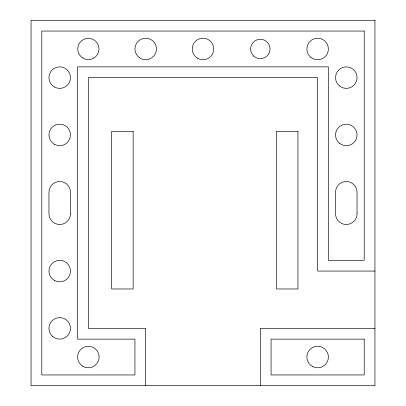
<?xml version="1.0" encoding="UTF-8"?>
<svg xmlns="http://www.w3.org/2000/svg" width="406" height="406" viewBox="0 0 406 406"><rect width="100%" height="100%" fill="white"/><g stroke="black" fill="none" stroke-linecap="round" stroke-linejoin="round"><path stroke-width="0.61" d="M374.951 271.066L317.634 271.066L317.634 77.617L88.366 77.617L88.366 328.383L145.683 328.383L145.683 385.7M374.951 328.383L260.317 328.383L260.317 385.7M374.951 20.3L31.049 20.3L31.049 385.7L374.951 385.7L374.951 20.3M364.207 31.049L41.793 31.049L41.793 374.951L134.934 374.951L134.934 339.132L77.617 339.132L77.617 66.868L328.383 66.868L328.383 260.317L364.207 260.317L364.207 31.049M133.143 131.351L111.65 131.351L111.65 288.976L133.143 288.976L133.143 131.351M297.933 131.351L276.44 131.351L276.44 288.976L297.933 288.976L297.933 131.351M364.207 339.132L271.066 339.132L271.066 374.951L364.207 374.951L364.207 339.132M357.041 213.749L357.041 192.251A10.749 10.749 0 0 0 346.293 181.507A10.749 10.749 0 0 0 335.549 192.251L335.549 213.749A10.749 10.749 0 0 0 346.293 224.493A10.749 10.749 0 0 0 357.041 213.749M70.451 213.749L70.451 192.251A10.749 10.749 0 0 0 59.707 181.507A10.749 10.749 0 0 0 48.959 192.251L48.959 213.749A10.749 10.749 0 0 0 59.707 224.493A10.749 10.749 0 0 0 70.451 213.749M312.26 366.349A10.749 10.749 0 0 0 328.383 357.041A10.749 10.749 0 0 0 312.26 347.734A10.749 10.749 0 0 0 312.26 366.349M54.333 86.925A10.749 10.749 0 0 0 70.451 77.617A10.749 10.749 0 0 0 54.333 68.309A10.749 10.749 0 0 0 54.333 86.925M54.333 144.242A10.749 10.749 0 0 0 70.451 134.934A10.749 10.749 0 0 0 54.333 125.627A10.749 10.749 0 0 0 54.333 144.242M54.333 280.373A10.749 10.749 0 0 0 70.451 271.066A10.749 10.749 0 0 0 54.333 261.758A10.749 10.749 0 0 0 54.333 280.373M52.633 336.472A10.749 10.749 0 0 0 70.248 330.464A10.749 10.749 0 0 0 56.236 318.213A10.749 10.749 0 0 0 52.633 336.472M82.991 366.349A10.749 10.749 0 0 0 99.11 357.041A10.749 10.749 0 0 0 82.991 347.734A10.749 10.749 0 0 0 82.991 366.349M339.705 143.43A10.749 10.749 0 0 0 356.94 136.396A10.749 10.749 0 0 0 342.233 124.987A10.749 10.749 0 0 0 339.705 143.43M339.457 85.91A10.749 10.749 0 0 0 356.894 79.393A10.749 10.749 0 0 0 342.532 67.553A10.749 10.749 0 0 0 339.457 85.91M82.641 57.901A10.617 10.617 0 0 0 98.968 49.446A10.617 10.617 0 0 0 83.484 39.534A10.617 10.617 0 0 0 82.641 57.901M139.339 57.632A10.749 10.749 0 0 0 156.366 50.116A10.749 10.749 0 0 0 141.344 39.128A10.749 10.749 0 0 0 139.339 57.632M197.605 58.256A10.749 10.749 0 0 0 213.749 48.979A10.749 10.749 0 0 0 197.646 39.641A10.749 10.749 0 0 0 197.605 58.256M253.745 56.094A9.698 9.698 0 0 0 269.782 51.08A9.698 9.698 0 0 0 257.424 39.702A9.698 9.698 0 0 0 253.745 56.094M310.808 57.261A10.749 10.749 0 0 0 328.236 50.72A10.749 10.749 0 0 0 313.858 38.9A10.749 10.749 0 0 0 310.808 57.261"/></g></svg>
